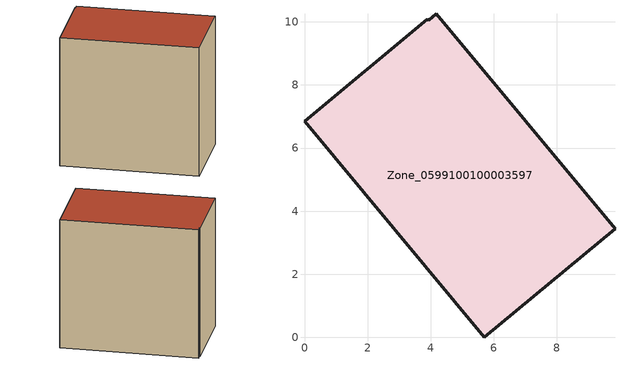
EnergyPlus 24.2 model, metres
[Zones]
Zone_0599100100003597
 floor ground (C_G): 4.17,10.26 9.84,3.45 5.7,0 0,6.84 3.89,10.08 3.93,10.04 z0
 wall outside (C_F): 5.7,0 9.84,3.45 4.17,10.26 3.93,10.04 3.89,10.08 0,6.84 5.7,0 z0:8.67
 roof outside (C_R): 9.84,3.45 4.17,10.26 3.93,10.04 3.89,10.08 0,6.84 5.7,0 z8.67
[BUILDING]
Pand.0599100100003597: North Axis=0; Terrain=City; Loads Convergence Tolerance Value=0.04; Temperature Convergence Tolerance Value=0.4; Solar Distribution=FullExterior; Maximum Number of Warmup Days=25; Minimum Number of Warmup Days=1
[Site:Location]
Rotterdam.The.Hague.AP_ZH_NLD Design_Conditions: Latitude=51.96; Longitude=4.45; Time Zone=1; Elevation=-4.5
[SITE:GROUNDTEMPERATURE:BUILDINGSURFACE]
18, 18, 18, 18, 18, 18, 18, 18, 18, 18, 18, 18
[MATERIAL] Thermal Absorptance=0.9; Solar Absorptance=0.7; Visible Absorptance=0.7
Name | Roughness | Thickness | Conductivity | Density | Specific Heat
G.TI.2006-2014 | MediumSmooth | 0.15 | 0.06 | 540 | 1210
F.TI.2006-2014 | Rough | 0.3 | 0.12 | 1920 | 840
R.TI.2006-2014 | MediumRough | 0.2 | 0.08 | 1500 | 1000
[CONSTRUCTION]
C_G: G.TI.2006-2014
C_F: F.TI.2006-2014
C_R: R.TI.2006-2014
[ZONE]
Zone_0599100100003597: Type=1; Multiplier=1; Ceiling Height=Autocalculate; Volume=Autocalculate; Floor Area=autocalculate; Part of Total Floor Area=Yes
[ZONEINFILTRATION:DESIGNFLOWRATE]
Infil_Zone_0599100100003597: Zone or ZoneList or Space or SpaceList=Zone_0599100100003597; Schedule=AlwaysOn; Design Flow Rate Calculation Method=Flow/Area; Flow Rate per Floor Area=0.0015; Constant Term Coefficient=1; Temperature Term Coefficient=0; Velocity Term Coefficient=0; Velocity Squared Term Coefficient=0
[HVACTEMPLATE:ZONE:IDEALLOADSAIRSYSTEM]
Zone_0599100100003597: Maximum Heating Supply Air Temperature=50; Minimum Cooling Supply Air Temperature=13; Maximum Heating Supply Air Humidity Ratio=0.0156; Minimum Cooling Supply Air Humidity Ratio=0.0077; Heating Limit=NoLimit; Cooling Limit=NoLimit; Dehumidification Control Type=ConstantSensibleHeatRatio; Cooling Sensible Heat Ratio=0.7; Dehumidification Setpoint=60; Humidification Control Type=None; Humidification Setpoint=30; Outdoor Air Method=None; Outdoor Air Flow Rate per Person=0.00944; Outdoor Air Flow Rate per Zone Floor Area=0; Outdoor Air Flow Rate per Zone=0; Demand Controlled Ventilation Type=None; Outdoor Air Economizer Type=NoEconomizer; Heat Recovery Type=None; Sensible Heat Recovery Effectiveness=0.7; Latent Heat Recovery Effectiveness=0.65
[ZONECONTROL:THERMOSTAT]
ThermostatControl_Zone_0599100100003597: Zone or ZoneList=Zone_0599100100003597; Control Type Schedule=DualSetpointControlType; Control 1=Thermostat_Zone_0599100100003597; Temperature Difference Between Cutout And Setpoint=0
[THERMOSTATSETPOINT:DUALSETPOINT]
Thermostat_Zone_0599100100003597: Heating Setpoint Temperature Schedule=HeatingSetpoint_Zone_0599100100003597; Cooling Setpoint Temperature Schedule=CoolingSetpoint_Zone_0599100100003597
[SCHEDULE:COMPACT]
HeatingSetpoint_Zone_0599100100003597: Through: 12/31, For: AllDays, Until: 24:00, 21
CoolingSetpoint_Zone_0599100100003597: Through: 12/31, For: AllDays, Until: 24:00, 24
DualSetpointControlType: Through: 12/31, For: AllDays, Until: 24:00, 4
AlwaysOn: Through: 12/31, For: AllDays, Until: 24:00, 1
